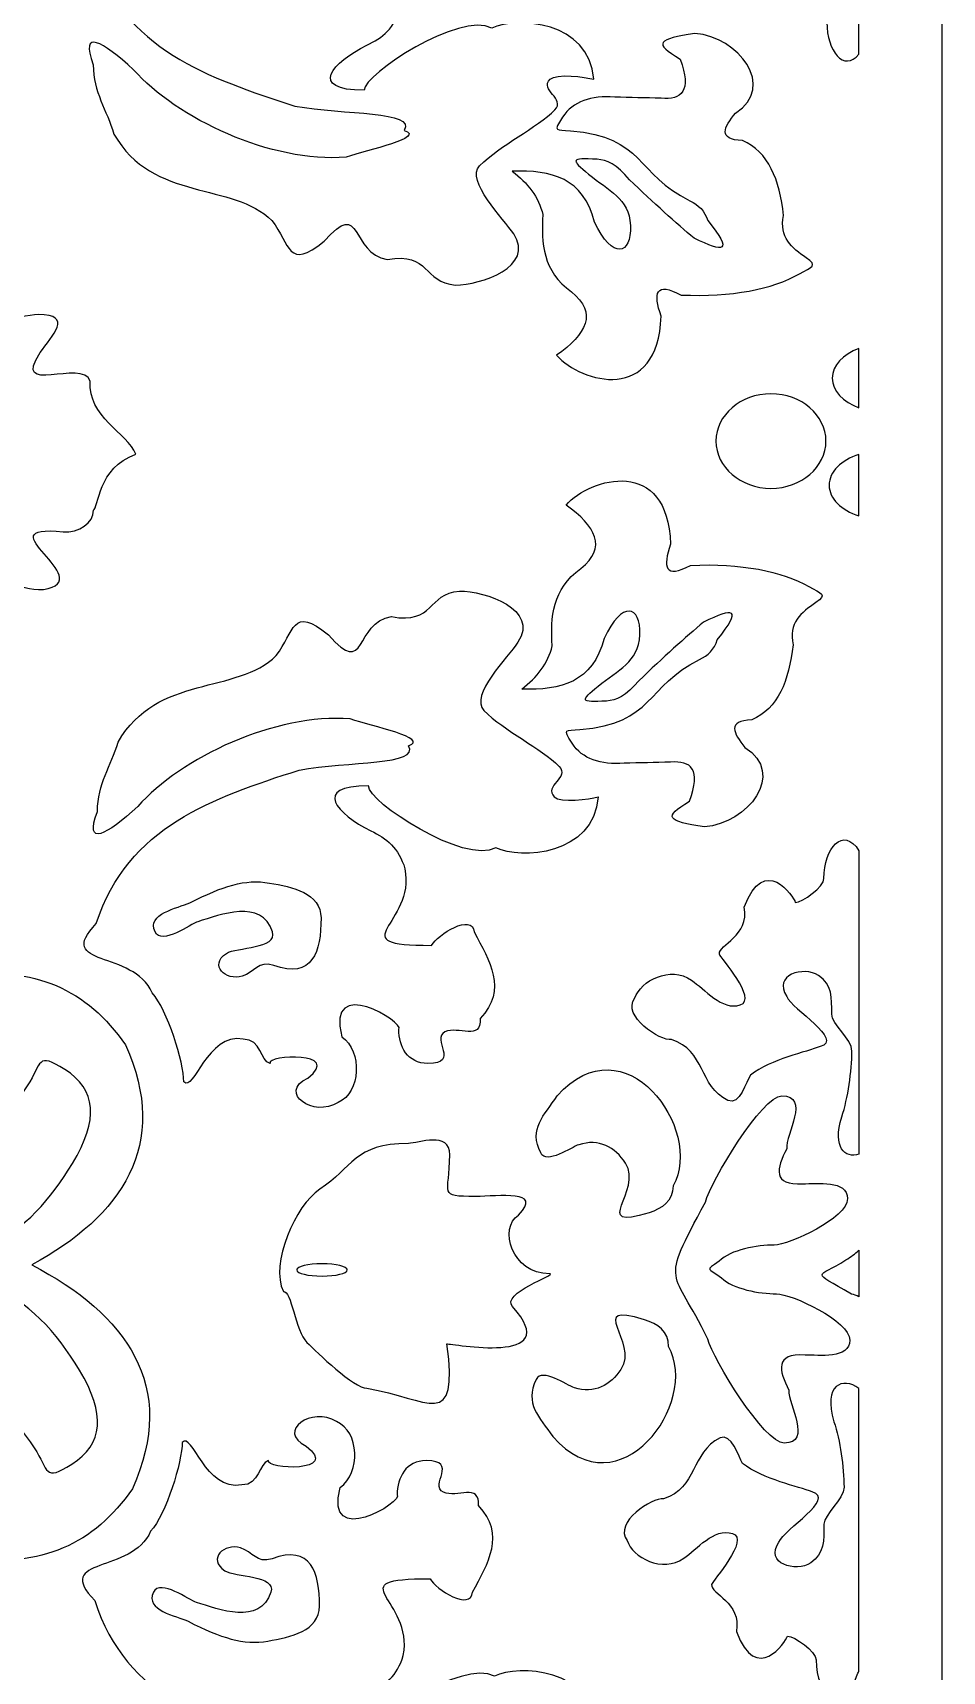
# Model space of a CAD drawing. Header units: centimetres. Extents: x -16.1 to -1.5, y -3 to 9.
# Drawn here: x -11.043 to -8.945, y 0.174 to 3.952 of the extents above; entities that cross this region are included whole.
import ezdxf

# ---------------------------------------------------------------- set-up
doc = ezdxf.new("R2010")
doc.units = ezdxf.units.CM
doc.header["$MEASUREMENT"] = 0
doc.layers.add('layer 1', color=7, linetype='Continuous')

msp = doc.modelspace()

# ---------------------------------------------------------------- linework, layer by layer
at = {"layer": 'layer 1', "color": 250}
for points, knots in [([(-16.12548, 8.7486), (-16.12548, 8.7486), (-16.12548, 9.00077), (-16.12548, 9.00077), (-16.12548, 9.00077), (-16.12548, 9.00077), (-8.94455, 9.00077), (-8.94455, 9.00077), (-8.94455, 9.00077), (-8.94455, 9.00077), (-8.94455, -3.03333), (-8.94455, -3.03333), (-8.94455, -3.03333), (-8.94455, -3.03333), (-16.12548, -3.03333), (-16.12548, -3.03333), (-16.12548, -3.03333), (-16.12548, -3.03333), (-16.12548, 8.7486), (-16.12548, 8.7486)], [0, 0, 0, 0, 0.1666667, 0.1666667, 0.1666667, 0.1666667, 0.3333333, 0.3333333, 0.3333333, 0.3333333, 0.5, 0.5, 0.5, 0.5, 0.6666667, 0.6666667, 0.6666667, 0.6666667, 1, 1, 1, 1]), ([(-9.13662, 3.90303), (-9.17149, 3.8607), (-9.21085, 3.91029), (-9.21086, 3.97636), (-9.21086, 3.97636), (-9.21086, 3.99591), (-9.26089, 4.03147), (-9.27698, 4.03147), (-9.27698, 4.03147), (-9.28073, 4.01787), (-9.34812, 3.918), (-9.39492, 4.04213), (-9.39492, 4.04213), (-9.38228, 4.10939), (-9.45442, 4.12857), (-9.4521, 4.15056), (-9.4521, 4.15056), (-9.45032, 4.15767), (-9.36275, 4.25544), (-9.40385, 4.26789), (-9.40385, 4.26789), (-9.44674, 4.28211), (-9.48606, 4.23055), (-9.51644, 4.211), (-9.51644, 4.211), (-9.56468, 4.1759), (-9.63497, 4.21293), (-9.64689, 4.25189), (-9.64689, 4.25189), (-9.67921, 4.2934), (-9.58783, 4.35188), (-9.5629, 4.34788), (-9.5629, 4.34788), (-9.48427, 4.37277), (-9.50035, 4.45453), (-9.43245, 4.48831), (-9.43245, 4.48831), (-9.40564, 4.50075), (-9.38956, 4.44387), (-9.38062, 4.42965), (-9.38062, 4.42965), (-9.33272, 4.39231), (-9.25148, 4.37631), (-9.21979, 4.36388), (-9.21979, 4.36388), (-9.16443, 4.34849), (-9.28414, 4.27857), (-9.29663, 4.24833), (-9.29663, 4.24833), (-9.33058, 4.19856), (-9.25732, 4.17723), (-9.22336, 4.20033), (-9.22336, 4.20033), (-9.1912, 4.22167), (-9.19299, 4.25189), (-9.19299, 4.28922), (-9.19299, 4.28922), (-9.19299, 4.31232), (-9.14652, 4.3461), (-9.14652, 4.37454), (-9.14652, 4.37454), (-9.14652, 4.42076), (-9.15546, 4.48298), (-9.16976, 4.52564), (-9.16976, 4.52564), (-9.19016, 4.59334), (-9.16605, 4.61877), (-9.13662, 4.61353), (-9.13662, 4.61353), (-9.13662, 4.61353), (-9.13662, 3.90303), (-9.13662, 3.90303)], [0, 0, 0, 0, 0.0526316, 0.0526316, 0.0526316, 0.0526316, 0.1052632, 0.1052632, 0.1052632, 0.1052632, 0.1578947, 0.1578947, 0.1578947, 0.1578947, 0.2105263, 0.2105263, 0.2105263, 0.2105263, 0.2631579, 0.2631579, 0.2631579, 0.2631579, 0.3157895, 0.3157895, 0.3157895, 0.3157895, 0.3684211, 0.3684211, 0.3684211, 0.3684211, 0.4210526, 0.4210526, 0.4210526, 0.4210526, 0.4736842, 0.4736842, 0.4736842, 0.4736842, 0.5263158, 0.5263158, 0.5263158, 0.5263158, 0.5789474, 0.5789474, 0.5789474, 0.5789474, 0.6315789, 0.6315789, 0.6315789, 0.6315789, 0.6842105, 0.6842105, 0.6842105, 0.6842105, 0.7368421, 0.7368421, 0.7368421, 0.7368421, 0.7894737, 0.7894737, 0.7894737, 0.7894737, 0.8421053, 0.8421053, 0.8421053, 0.8421053, 0.8947368, 0.8947368, 0.8947368, 0.8947368, 1, 1, 1, 1]), ([(-9.74835, 3.84505), (-9.76796, 3.85066), (-9.83524, 3.85909), (-9.84925, 3.84505), (-9.84925, 3.84505), (-9.87448, 3.81978), (-9.81281, 3.80013), (-9.83804, 3.77486), (-9.83804, 3.77486), (-9.88008, 3.73275), (-9.96417, 3.69344), (-10.01182, 3.6457), (-10.01182, 3.6457), (-10.04546, 3.61202), (-9.95576, 3.52217), (-9.93334, 3.48848), (-9.93334, 3.48848), (-9.88289, 3.41267), (-10.00902, 3.37056), (-10.06788, 3.37056), (-10.06788, 3.37056), (-10.14238, 3.37655), (-10.126, 3.44749), (-10.22485, 3.42952), (-10.22485, 3.42952), (-10.31175, 3.44277), (-10.2809, 3.57399), (-10.3706, 3.47163), (-10.3706, 3.47163), (-10.45507, 3.40239), (-10.44827, 3.46446), (-10.49113, 3.51936), (-10.49113, 3.51936), (-10.58083, 3.60921), (-10.76582, 3.56147), (-10.85551, 3.71871), (-10.85551, 3.71871), (-10.87233, 3.77486), (-10.90317, 3.81416), (-10.90317, 3.87874), (-10.90317, 3.87874), (-10.93517, 3.96345), (-10.88245, 3.93315), (-10.81008, 3.86717), (-10.81008, 3.86717), (-10.71238, 3.75528), (-10.49101, 3.65093), (-10.32015, 3.66536), (-10.32015, 3.66536), (-10.2697, 3.6822), (-10.13515, 3.71028), (-10.18561, 3.72713), (-10.18561, 3.72713), (-10.15751, 3.77284), (-10.32476, 3.76254), (-10.43787, 3.78328), (-10.43787, 3.78328), (-10.63689, 3.84786), (-10.83309, 3.91243), (-10.90597, 4.13705), (-10.90597, 4.13705), (-11.00376, 4.23927), (-10.82023, 4.19737), (-10.77703, 4.29708), (-10.77703, 4.29708), (-10.74174, 4.33567), (-10.70388, 4.45779), (-10.70416, 4.50204), (-10.70416, 4.50204), (-10.6809, 4.52793), (-10.65108, 4.38889), (-10.56681, 4.40377), (-10.56681, 4.40377), (-10.52477, 4.40377), (-10.52757, 4.45431), (-10.50515, 4.45992), (-10.50515, 4.45992), (-10.51308, 4.44003), (-10.33557, 4.43114), (-10.41825, 4.49362), (-10.41825, 4.49362), (-10.48833, 4.52731), (-10.40424, 4.58627), (-10.34818, 4.54976), (-10.34818, 4.54976), (-10.29506, 4.52731), (-10.29186, 4.43184), (-10.33977, 4.39815), (-10.33977, 4.39815), (-10.37747, 4.25342), (-10.1923, 4.36556), (-10.20803, 4.38131), (-10.20803, 4.38131), (-10.20803, 4.42062), (-10.18841, 4.45992), (-10.14076, 4.45992), (-10.14076, 4.45992), (-10.06508, 4.45992), (-10.13515, 4.40377), (-10.10152, 4.38692), (-10.10152, 4.38692), (-10.07069, 4.37289), (-10.01743, 4.40939), (-10.02023, 4.35604), (-10.02023, 4.35604), (-9.95675, 4.28959), (-9.9986, 4.22314), (-10.03425, 4.1567), (-10.03425, 4.1567), (-10.03817, 4.11233), (-10.11908, 4.16269), (-10.13235, 4.18758), (-10.13235, 4.18758), (-10.34844, 4.18758), (-10.16865, 4.13985), (-10.19402, 4.0107), (-10.19402, 4.0107), (-10.20803, 3.96297), (-10.23606, 3.94051), (-10.2725, 3.92366), (-10.2725, 3.92366), (-10.35098, 3.88436), (-10.40984, 3.81978), (-10.27811, 3.81978), (-10.27811, 3.81978), (-10.27977, 3.85632), (-10.05694, 4.00233), (-9.98379, 3.96297), (-9.98379, 3.96297), (-9.92725, 3.99006), (-9.75855, 3.9806), (-9.74835, 3.84505)], [0, 0, 0, 0, 0.0294118, 0.0294118, 0.0294118, 0.0294118, 0.0588235, 0.0588235, 0.0588235, 0.0588235, 0.0882353, 0.0882353, 0.0882353, 0.0882353, 0.1176471, 0.1176471, 0.1176471, 0.1176471, 0.1470588, 0.1470588, 0.1470588, 0.1470588, 0.1764706, 0.1764706, 0.1764706, 0.1764706, 0.2058824, 0.2058824, 0.2058824, 0.2058824, 0.2352941, 0.2352941, 0.2352941, 0.2352941, 0.2647059, 0.2647059, 0.2647059, 0.2647059, 0.2941176, 0.2941176, 0.2941176, 0.2941176, 0.3235294, 0.3235294, 0.3235294, 0.3235294, 0.3529412, 0.3529412, 0.3529412, 0.3529412, 0.3823529, 0.3823529, 0.3823529, 0.3823529, 0.4117647, 0.4117647, 0.4117647, 0.4117647, 0.4411765, 0.4411765, 0.4411765, 0.4411765, 0.4705882, 0.4705882, 0.4705882, 0.4705882, 0.5, 0.5, 0.5, 0.5, 0.5294118, 0.5294118, 0.5294118, 0.5294118, 0.5588235, 0.5588235, 0.5588235, 0.5588235, 0.5882353, 0.5882353, 0.5882353, 0.5882353, 0.6176471, 0.6176471, 0.6176471, 0.6176471, 0.6470588, 0.6470588, 0.6470588, 0.6470588, 0.6764706, 0.6764706, 0.6764706, 0.6764706, 0.7058824, 0.7058824, 0.7058824, 0.7058824, 0.7352941, 0.7352941, 0.7352941, 0.7352941, 0.7647059, 0.7647059, 0.7647059, 0.7647059, 0.7941176, 0.7941176, 0.7941176, 0.7941176, 0.8235294, 0.8235294, 0.8235294, 0.8235294, 0.8529412, 0.8529412, 0.8529412, 0.8529412, 0.8823529, 0.8823529, 0.8823529, 0.8823529, 0.9117647, 0.9117647, 0.9117647, 0.9117647, 0.9411765, 0.9411765, 0.9411765, 0.9411765, 1, 1, 1, 1]), ([(-9.27386, 3.39646), (-9.33558, 3.36086), (-9.43108, 3.34228), (-9.54685, 3.34756), (-9.54685, 3.34756), (-9.60606, 3.37898), (-9.61176, 3.35212), (-9.59313, 3.29876), (-9.59313, 3.29876), (-9.59927, 3.09599), (-9.77793, 3.14436), (-9.83428, 3.20848), (-9.83428, 3.20848), (-9.76606, 3.25728), (-9.73845, 3.30609), (-9.80018, 3.35487), (-9.80018, 3.35487), (-9.86607, 3.40269), (-9.87041, 3.46668), (-9.86595, 3.53299), (-9.86595, 3.53299), (-9.87569, 3.57325), (-9.90086, 3.60578), (-9.93659, 3.63303), (-9.93659, 3.63303), (-9.84602, 3.63634), (-9.77212, 3.61683), (-9.74659, 3.51591), (-9.74659, 3.51591), (-9.70549, 3.42808), (-9.66091, 3.43867), (-9.66408, 3.50812), (-9.66408, 3.50812), (-9.66695, 3.57129), (-9.71433, 3.58819), (-9.76037, 3.62616), (-9.76037, 3.62616), (-9.8016, 3.66018), (-9.80297, 3.66434), (-9.74082, 3.66047), (-9.74082, 3.66047), (-9.71912, 3.65913), (-9.69526, 3.64901), (-9.66621, 3.61351), (-9.66621, 3.61351), (-9.61066, 3.56035), (-9.55755, 3.51241), (-9.51691, 3.47852), (-9.51691, 3.47852), (-9.44779, 3.44514), (-9.42586, 3.44466), (-9.48534, 3.51954), (-9.48534, 3.51954), (-9.49226, 3.54089), (-9.50678, 3.55542), (-9.52653, 3.56501), (-9.52653, 3.56501), (-9.65144, 3.62569), (-9.63019, 3.71182), (-9.80239, 3.72639), (-9.80239, 3.72639), (-9.83516, 3.72917), (-9.84327, 3.72268), (-9.82041, 3.75766), (-9.82041, 3.75766), (-9.79626, 3.79463), (-9.75463, 3.80786), (-9.70031, 3.80383), (-9.70031, 3.80383), (-9.66458, 3.80301), (-9.62886, 3.8022), (-9.59313, 3.80139), (-9.59313, 3.80139), (-9.54594, 3.79736), (-9.52201, 3.8177), (-9.54929, 3.89167), (-9.54929, 3.89167), (-9.61236, 3.92874), (-9.60099, 3.93742), (-9.51518, 3.95078), (-9.51518, 3.95078), (-9.41466, 3.94251), (-9.32591, 3.82864), (-9.42145, 3.76723), (-9.42145, 3.76723), (-9.44843, 3.7346), (-9.46352, 3.70578), (-9.40557, 3.70379), (-9.40557, 3.70379), (-9.3456, 3.67817), (-9.31977, 3.6138), (-9.31057, 3.53055), (-9.31057, 3.53055), (-9.32166, 3.48101), (-9.29147, 3.45629), (-9.25829, 3.43337), (-9.25829, 3.43337), (-9.23053, 3.41417), (-9.24551, 3.41282), (-9.27386, 3.39646)], [0, 0, 0, 0, 0.0384615, 0.0384615, 0.0384615, 0.0384615, 0.0769231, 0.0769231, 0.0769231, 0.0769231, 0.1153846, 0.1153846, 0.1153846, 0.1153846, 0.1538462, 0.1538462, 0.1538462, 0.1538462, 0.1923077, 0.1923077, 0.1923077, 0.1923077, 0.2307692, 0.2307692, 0.2307692, 0.2307692, 0.2692308, 0.2692308, 0.2692308, 0.2692308, 0.3076923, 0.3076923, 0.3076923, 0.3076923, 0.3461538, 0.3461538, 0.3461538, 0.3461538, 0.3846154, 0.3846154, 0.3846154, 0.3846154, 0.4230769, 0.4230769, 0.4230769, 0.4230769, 0.4615385, 0.4615385, 0.4615385, 0.4615385, 0.5, 0.5, 0.5, 0.5, 0.5384615, 0.5384615, 0.5384615, 0.5384615, 0.5769231, 0.5769231, 0.5769231, 0.5769231, 0.6153846, 0.6153846, 0.6153846, 0.6153846, 0.6538462, 0.6538462, 0.6538462, 0.6538462, 0.6923077, 0.6923077, 0.6923077, 0.6923077, 0.7307692, 0.7307692, 0.7307692, 0.7307692, 0.7692308, 0.7692308, 0.7692308, 0.7692308, 0.8076923, 0.8076923, 0.8076923, 0.8076923, 0.8461538, 0.8461538, 0.8461538, 0.8461538, 0.8846154, 0.8846154, 0.8846154, 0.8846154, 0.9230769, 0.9230769, 0.9230769, 0.9230769, 1, 1, 1, 1]), ([(-10.80491, 2.98036), (-10.89376, 2.94955), (-10.89063, 2.85605), (-10.90303, 2.85104), (-10.90303, 2.85104), (-10.90179, 2.82298), (-10.93685, 2.79759), (-10.97267, 2.80132), (-10.97267, 2.80132), (-11.16168, 2.821), (-10.8861, 2.69087), (-11.01831, 2.66805), (-11.01831, 2.66805), (-11.07718, 2.66805), (-11.12869, 2.69977), (-11.18265, 2.71685), (-11.18265, 2.71685), (-11.21454, 2.7266), (-11.21454, 2.69489), (-11.19737, 2.67781), (-11.19737, 2.67781), (-11.16057, 2.64121), (-11.11642, 2.62413), (-11.20227, 2.62413), (-11.20227, 2.62413), (-11.33234, 2.60454), (-11.42722, 2.65003), (-11.49416, 2.7144), (-11.49416, 2.7144), (-11.56218, 2.77229), (-11.60319, 2.90281), (-11.71492, 2.92181), (-11.71492, 2.92181), (-11.87284, 3.00411), (-11.81556, 2.99754), (-11.72228, 3.03892), (-11.72228, 3.03892), (-11.66259, 3.09097), (-11.60045, 3.1357), (-11.54077, 3.18776), (-11.54077, 3.18776), (-11.50152, 3.22435), (-11.46963, 3.3244), (-11.40095, 3.32927), (-11.40095, 3.32927), (-11.31919, 3.35129), (-11.23743, 3.3676), (-11.15567, 3.34391), (-11.15567, 3.34391), (-11.11887, 3.34635), (-11.21944, 3.30732), (-11.19737, 3.26339), (-11.19737, 3.26339), (-11.19491, 3.25851), (-11.06982, 3.30244), (-11.03057, 3.30244), (-11.03057, 3.30244), (-10.94717, 3.30244), (-10.99868, 3.25363), (-11.02567, 3.2146), (-11.02567, 3.2146), (-11.09434, 3.11212), (-10.92755, 3.2024), (-10.91038, 3.14871), (-10.91038, 3.14871), (-10.91652, 3.06697), (-10.82495, 3.02956), (-10.80491, 2.98036)], [0, 0, 0, 0, 0.0555556, 0.0555556, 0.0555556, 0.0555556, 0.1111111, 0.1111111, 0.1111111, 0.1111111, 0.1666667, 0.1666667, 0.1666667, 0.1666667, 0.2222222, 0.2222222, 0.2222222, 0.2222222, 0.2777778, 0.2777778, 0.2777778, 0.2777778, 0.3333333, 0.3333333, 0.3333333, 0.3333333, 0.3888889, 0.3888889, 0.3888889, 0.3888889, 0.4444444, 0.4444444, 0.4444444, 0.4444444, 0.5, 0.5, 0.5, 0.5, 0.5555556, 0.5555556, 0.5555556, 0.5555556, 0.6111111, 0.6111111, 0.6111111, 0.6111111, 0.6666667, 0.6666667, 0.6666667, 0.6666667, 0.7222222, 0.7222222, 0.7222222, 0.7222222, 0.7777778, 0.7777778, 0.7777778, 0.7777778, 0.8333333, 0.8333333, 0.8333333, 0.8333333, 0.8888889, 0.8888889, 0.8888889, 0.8888889, 1, 1, 1, 1]), ([(-9.13662, 3.0875), (-9.1735, 3.10151), (-9.19827, 3.12698), (-9.19827, 3.15598), (-9.19827, 3.15598), (-9.19827, 3.18499), (-9.1735, 3.21048), (-9.13662, 3.22448), (-9.13662, 3.22448), (-9.13662, 3.22448), (-9.13662, 3.0875), (-9.13662, 3.0875)], [0, 0, 0, 0, 0.25, 0.25, 0.25, 0.25, 0.5, 0.5, 0.5, 0.5, 1, 1, 1, 1]), ([(-9.33971, 3.11966), (-9.2698, 3.11966), (-9.21278, 3.0707), (-9.21278, 3.01067), (-9.21278, 3.01067), (-9.21278, 2.95065), (-9.2698, 2.90169), (-9.33971, 2.90169), (-9.33971, 2.90169), (-9.40963, 2.90169), (-9.46665, 2.95065), (-9.46665, 3.01067), (-9.46665, 3.01067), (-9.46665, 3.0707), (-9.40963, 3.11966), (-9.33971, 3.11966)], [0, 0, 0, 0, 0.2, 0.2, 0.2, 0.2, 0.4, 0.4, 0.4, 0.4, 0.6, 0.6, 0.6, 0.6, 1, 1, 1, 1]), ([(-9.2521, 2.67515), (-9.31382, 2.71075), (-9.40932, 2.72933), (-9.52509, 2.72406), (-9.52509, 2.72406), (-9.5843, 2.69264), (-9.59, 2.7195), (-9.57137, 2.77285), (-9.57137, 2.77285), (-9.57751, 2.97562), (-9.75617, 2.92726), (-9.81252, 2.86314), (-9.81252, 2.86314), (-9.7443, 2.81433), (-9.71669, 2.76552), (-9.77842, 2.71674), (-9.77842, 2.71674), (-9.84431, 2.66892), (-9.84865, 2.60494), (-9.84419, 2.53862), (-9.84419, 2.53862), (-9.85393, 2.49837), (-9.8791, 2.46584), (-9.91483, 2.43858), (-9.91483, 2.43858), (-9.82426, 2.43528), (-9.75036, 2.45478), (-9.72483, 2.5557), (-9.72483, 2.5557), (-9.68373, 2.64354), (-9.63915, 2.63294), (-9.64232, 2.5635), (-9.64232, 2.5635), (-9.64519, 2.50032), (-9.69257, 2.48342), (-9.73861, 2.44545), (-9.73861, 2.44545), (-9.77984, 2.41143), (-9.78121, 2.40728), (-9.71906, 2.41114), (-9.71906, 2.41114), (-9.69736, 2.41249), (-9.67349, 2.4226), (-9.64445, 2.4581), (-9.64445, 2.4581), (-9.5889, 2.51127), (-9.53579, 2.55921), (-9.49515, 2.5931), (-9.49515, 2.5931), (-9.42603, 2.62647), (-9.4041, 2.62695), (-9.46358, 2.55207), (-9.46358, 2.55207), (-9.47049, 2.53072), (-9.48502, 2.5162), (-9.50477, 2.50661), (-9.50477, 2.50661), (-9.62968, 2.44593), (-9.60843, 2.35979), (-9.78063, 2.34522), (-9.78063, 2.34522), (-9.8134, 2.34245), (-9.82151, 2.34894), (-9.79865, 2.31395), (-9.79865, 2.31395), (-9.7745, 2.27698), (-9.73287, 2.26375), (-9.67855, 2.26779), (-9.67855, 2.26779), (-9.64282, 2.2686), (-9.6071, 2.26942), (-9.57137, 2.27022), (-9.57137, 2.27022), (-9.52418, 2.27425), (-9.50025, 2.25391), (-9.52753, 2.17995), (-9.52753, 2.17995), (-9.5906, 2.14287), (-9.57923, 2.13419), (-9.49342, 2.12083), (-9.49342, 2.12083), (-9.3929, 2.1291), (-9.30415, 2.24297), (-9.39969, 2.30438), (-9.39969, 2.30438), (-9.42667, 2.33702), (-9.44176, 2.36583), (-9.38381, 2.36782), (-9.38381, 2.36782), (-9.32384, 2.39344), (-9.29801, 2.45781), (-9.28881, 2.54106), (-9.28881, 2.54106), (-9.2999, 2.5906), (-9.26971, 2.61532), (-9.23653, 2.63825), (-9.23653, 2.63825), (-9.20877, 2.65744), (-9.22375, 2.6588), (-9.2521, 2.67515)], [0, 0, 0, 0, 0.0384615, 0.0384615, 0.0384615, 0.0384615, 0.0769231, 0.0769231, 0.0769231, 0.0769231, 0.1153846, 0.1153846, 0.1153846, 0.1153846, 0.1538462, 0.1538462, 0.1538462, 0.1538462, 0.1923077, 0.1923077, 0.1923077, 0.1923077, 0.2307692, 0.2307692, 0.2307692, 0.2307692, 0.2692308, 0.2692308, 0.2692308, 0.2692308, 0.3076923, 0.3076923, 0.3076923, 0.3076923, 0.3461538, 0.3461538, 0.3461538, 0.3461538, 0.3846154, 0.3846154, 0.3846154, 0.3846154, 0.4230769, 0.4230769, 0.4230769, 0.4230769, 0.4615385, 0.4615385, 0.4615385, 0.4615385, 0.5, 0.5, 0.5, 0.5, 0.5384615, 0.5384615, 0.5384615, 0.5384615, 0.5769231, 0.5769231, 0.5769231, 0.5769231, 0.6153846, 0.6153846, 0.6153846, 0.6153846, 0.6538462, 0.6538462, 0.6538462, 0.6538462, 0.6923077, 0.6923077, 0.6923077, 0.6923077, 0.7307692, 0.7307692, 0.7307692, 0.7307692, 0.7692308, 0.7692308, 0.7692308, 0.7692308, 0.8076923, 0.8076923, 0.8076923, 0.8076923, 0.8461538, 0.8461538, 0.8461538, 0.8461538, 0.8846154, 0.8846154, 0.8846154, 0.8846154, 0.9230769, 0.9230769, 0.9230769, 0.9230769, 1, 1, 1, 1]), ([(-9.13662, 2.83792), (-9.17747, 2.85122), (-9.20552, 2.87809), (-9.20552, 2.90896), (-9.20552, 2.90896), (-9.20552, 2.93982), (-9.17747, 2.96671), (-9.13662, 2.98001), (-9.13662, 2.98001), (-9.13662, 2.98001), (-9.13662, 2.83792), (-9.13662, 2.83792)], [0, 0, 0, 0, 0.25, 0.25, 0.25, 0.25, 0.5, 0.5, 0.5, 0.5, 1, 1, 1, 1]), ([(-9.73867, 2.19023), (-9.75829, 2.18462), (-9.82556, 2.1762), (-9.83958, 2.19023), (-9.83958, 2.19023), (-9.86481, 2.2155), (-9.80314, 2.23516), (-9.82837, 2.26043), (-9.82837, 2.26043), (-9.87041, 2.30254), (-9.9545, 2.34185), (-10.00215, 2.38958), (-10.00215, 2.38958), (-10.03579, 2.42327), (-9.94609, 2.51312), (-9.92367, 2.54681), (-9.92367, 2.54681), (-9.87321, 2.62262), (-9.99935, 2.66473), (-10.05821, 2.66473), (-10.05821, 2.66473), (-10.13271, 2.65874), (-10.11633, 2.58779), (-10.21518, 2.60576), (-10.21518, 2.60576), (-10.30208, 2.59251), (-10.27123, 2.4613), (-10.36093, 2.56365), (-10.36093, 2.56365), (-10.44539, 2.6329), (-10.4386, 2.57083), (-10.48146, 2.51592), (-10.48146, 2.51592), (-10.57116, 2.42608), (-10.75615, 2.47381), (-10.84584, 2.31658), (-10.84584, 2.31658), (-10.86266, 2.26043), (-10.8935, 2.22112), (-10.8935, 2.15655), (-10.8935, 2.15655), (-10.9255, 2.07184), (-10.87278, 2.10213), (-10.8004, 2.16811), (-10.8004, 2.16811), (-10.70271, 2.28), (-10.48134, 2.38436), (-10.31048, 2.36993), (-10.31048, 2.36993), (-10.26003, 2.35308), (-10.12548, 2.325), (-10.17594, 2.30816), (-10.17594, 2.30816), (-10.14784, 2.26244), (-10.31509, 2.27274), (-10.4282, 2.25201), (-10.4282, 2.25201), (-10.62721, 2.18743), (-10.82342, 2.12285), (-10.8963, 1.89825), (-10.8963, 1.89825), (-10.99409, 1.79601), (-10.81056, 1.83791), (-10.76736, 1.7382), (-10.76736, 1.7382), (-10.73207, 1.69962), (-10.69421, 1.57749), (-10.69449, 1.53325), (-10.69449, 1.53325), (-10.67123, 1.50735), (-10.64141, 1.6464), (-10.55714, 1.63152), (-10.55714, 1.63152), (-10.51509, 1.63152), (-10.5179, 1.58097), (-10.49547, 1.57536), (-10.49547, 1.57536), (-10.50341, 1.59526), (-10.32589, 1.60415), (-10.40858, 1.54167), (-10.40858, 1.54167), (-10.47866, 1.50798), (-10.39457, 1.44902), (-10.33851, 1.48552), (-10.33851, 1.48552), (-10.28539, 1.50798), (-10.28219, 1.60344), (-10.3301, 1.63713), (-10.3301, 1.63713), (-10.3678, 1.78187), (-10.18263, 1.66974), (-10.19836, 1.65398), (-10.19836, 1.65398), (-10.19836, 1.61467), (-10.17874, 1.57536), (-10.13109, 1.57536), (-10.13109, 1.57536), (-10.05541, 1.57536), (-10.12548, 1.63152), (-10.09185, 1.64836), (-10.09185, 1.64836), (-10.06101, 1.6624), (-10.00776, 1.6259), (-10.01056, 1.67925), (-10.01056, 1.67925), (-9.94708, 1.7457), (-9.98893, 1.81215), (-10.02458, 1.87859), (-10.02458, 1.87859), (-10.0285, 1.92295), (-10.10941, 1.8726), (-10.12268, 1.8477), (-10.12268, 1.8477), (-10.33877, 1.84771), (-10.15898, 1.89544), (-10.18434, 2.02459), (-10.18434, 2.02459), (-10.19836, 2.07232), (-10.22639, 2.09477), (-10.26283, 2.11162), (-10.26283, 2.11162), (-10.34131, 2.15093), (-10.40017, 2.2155), (-10.26843, 2.2155), (-10.26843, 2.2155), (-10.27009, 2.17896), (-10.04727, 2.03295), (-9.97412, 2.07232), (-9.97412, 2.07232), (-9.91758, 2.04523), (-9.74888, 2.05469), (-9.73867, 2.19023)], [0, 0, 0, 0, 0.0294118, 0.0294118, 0.0294118, 0.0294118, 0.0588235, 0.0588235, 0.0588235, 0.0588235, 0.0882353, 0.0882353, 0.0882353, 0.0882353, 0.1176471, 0.1176471, 0.1176471, 0.1176471, 0.1470588, 0.1470588, 0.1470588, 0.1470588, 0.1764706, 0.1764706, 0.1764706, 0.1764706, 0.2058824, 0.2058824, 0.2058824, 0.2058824, 0.2352941, 0.2352941, 0.2352941, 0.2352941, 0.2647059, 0.2647059, 0.2647059, 0.2647059, 0.2941176, 0.2941176, 0.2941176, 0.2941176, 0.3235294, 0.3235294, 0.3235294, 0.3235294, 0.3529412, 0.3529412, 0.3529412, 0.3529412, 0.3823529, 0.3823529, 0.3823529, 0.3823529, 0.4117647, 0.4117647, 0.4117647, 0.4117647, 0.4411765, 0.4411765, 0.4411765, 0.4411765, 0.4705882, 0.4705882, 0.4705882, 0.4705882, 0.5, 0.5, 0.5, 0.5, 0.5294118, 0.5294118, 0.5294118, 0.5294118, 0.5588235, 0.5588235, 0.5588235, 0.5588235, 0.5882353, 0.5882353, 0.5882353, 0.5882353, 0.6176471, 0.6176471, 0.6176471, 0.6176471, 0.6470588, 0.6470588, 0.6470588, 0.6470588, 0.6764706, 0.6764706, 0.6764706, 0.6764706, 0.7058824, 0.7058824, 0.7058824, 0.7058824, 0.7352941, 0.7352941, 0.7352941, 0.7352941, 0.7647059, 0.7647059, 0.7647059, 0.7647059, 0.7941176, 0.7941176, 0.7941176, 0.7941176, 0.8235294, 0.8235294, 0.8235294, 0.8235294, 0.8529412, 0.8529412, 0.8529412, 0.8529412, 0.8823529, 0.8823529, 0.8823529, 0.8823529, 0.9117647, 0.9117647, 0.9117647, 0.9117647, 0.9411765, 0.9411765, 0.9411765, 0.9411765, 1, 1, 1, 1]), ([(-9.13662, 2.06604), (-9.1729, 2.12374), (-9.2174, 2.07211), (-9.2174, 2.00187), (-9.2174, 2.00187), (-9.2174, 1.98232), (-9.26744, 1.94677), (-9.28352, 1.94677), (-9.28352, 1.94677), (-9.28727, 1.96036), (-9.35467, 2.06023), (-9.40147, 1.93609), (-9.40147, 1.93609), (-9.38883, 1.86884), (-9.46097, 1.84965), (-9.45865, 1.82767), (-9.45865, 1.82767), (-9.45686, 1.82055), (-9.3693, 1.72279), (-9.4104, 1.71034), (-9.4104, 1.71034), (-9.45329, 1.69612), (-9.4926, 1.74767), (-9.52298, 1.76722), (-9.52298, 1.76722), (-9.57123, 1.80233), (-9.64152, 1.7653), (-9.65343, 1.72634), (-9.65343, 1.72634), (-9.68576, 1.68482), (-9.59437, 1.62635), (-9.56945, 1.63035), (-9.56945, 1.63035), (-9.49082, 1.60546), (-9.5069, 1.52369), (-9.43899, 1.48992), (-9.43899, 1.48992), (-9.41219, 1.47747), (-9.3961, 1.53436), (-9.38717, 1.54858), (-9.38717, 1.54858), (-9.33927, 1.58592), (-9.25802, 1.60192), (-9.22634, 1.61435), (-9.22634, 1.61435), (-9.17097, 1.62974), (-9.29069, 1.69966), (-9.30318, 1.7299), (-9.30318, 1.7299), (-9.33713, 1.77967), (-9.26387, 1.801), (-9.22991, 1.77789), (-9.22991, 1.77789), (-9.19775, 1.75656), (-9.19953, 1.72634), (-9.19953, 1.68901), (-9.19953, 1.68901), (-9.19953, 1.6659), (-9.15307, 1.63212), (-9.15307, 1.60369), (-9.15307, 1.60369), (-9.15307, 1.55746), (-9.16201, 1.49525), (-9.1763, 1.45259), (-9.1763, 1.45259), (-9.19821, 1.37992), (-9.16883, 1.35594), (-9.13662, 1.36634), (-9.13662, 1.36634), (-9.13662, 1.36634), (-9.13662, 2.06604), (-9.13662, 2.06604)], [0, 0, 0, 0, 0.0526316, 0.0526316, 0.0526316, 0.0526316, 0.1052632, 0.1052632, 0.1052632, 0.1052632, 0.1578947, 0.1578947, 0.1578947, 0.1578947, 0.2105263, 0.2105263, 0.2105263, 0.2105263, 0.2631579, 0.2631579, 0.2631579, 0.2631579, 0.3157895, 0.3157895, 0.3157895, 0.3157895, 0.3684211, 0.3684211, 0.3684211, 0.3684211, 0.4210526, 0.4210526, 0.4210526, 0.4210526, 0.4736842, 0.4736842, 0.4736842, 0.4736842, 0.5263158, 0.5263158, 0.5263158, 0.5263158, 0.5789474, 0.5789474, 0.5789474, 0.5789474, 0.6315789, 0.6315789, 0.6315789, 0.6315789, 0.6842105, 0.6842105, 0.6842105, 0.6842105, 0.7368421, 0.7368421, 0.7368421, 0.7368421, 0.7894737, 0.7894737, 0.7894737, 0.7894737, 0.8421053, 0.8421053, 0.8421053, 0.8421053, 0.8947368, 0.8947368, 0.8947368, 0.8947368, 1, 1, 1, 1]), ([(-10.49662, 1.99153), (-10.55387, 2.00131), (-10.60391, 1.98445), (-10.68072, 1.94598), (-10.68072, 1.94598), (-10.70839, 1.93285), (-10.7812, 1.92118), (-10.76081, 1.87888), (-10.76081, 1.87888), (-10.74479, 1.84679), (-10.67781, 1.89784), (-10.66179, 1.90222), (-10.66179, 1.90222), (-10.61083, 1.91827), (-10.51472, 1.95618), (-10.48996, 1.87888), (-10.48996, 1.87888), (-10.47686, 1.8395), (-10.57297, 1.84387), (-10.59626, 1.82929), (-10.59626, 1.82929), (-10.63704, 1.80157), (-10.59772, 1.76511), (-10.55986, 1.77678), (-10.55986, 1.77678), (-10.53074, 1.78553), (-10.52345, 1.81324), (-10.48705, 1.80157), (-10.48705, 1.80157), (-10.39809, 1.76853), (-10.37711, 1.83358), (-10.37781, 1.91089), (-10.37781, 1.91089), (-10.37831, 1.9685), (-10.4444, 1.98261), (-10.49662, 1.99153)], [0, 0, 0, 0, 0.1, 0.1, 0.1, 0.1, 0.2, 0.2, 0.2, 0.2, 0.3, 0.3, 0.3, 0.3, 0.4, 0.4, 0.4, 0.4, 0.5, 0.5, 0.5, 0.5, 0.6, 0.6, 0.6, 0.6, 0.7, 0.7, 0.7, 0.7, 0.8, 0.8, 0.8, 0.8, 1, 1, 1, 1]), ([(-11.60091, 1.11291), (-11.60291, 1.08917), (-11.39336, 0.88214), (-11.37156, 0.88776), (-11.37156, 0.88776), (-11.25791, 0.84491), (-11.17491, 0.88655), (-11.24755, 0.9903), (-11.24755, 0.9903), (-11.25739, 0.99969), (-11.3325, 1.0416), (-11.34, 1.0495), (-11.34, 1.0495), (-11.30425, 1.11072), (-11.19401, 1.08732), (-11.14595, 1.06264), (-11.14595, 1.06264), (-11.05241, 1.02983), (-10.98878, 0.95582), (-10.93517, 0.86802), (-10.93517, 0.86802), (-10.874, 0.7671), (-10.88002, 0.69721), (-10.95282, 0.65133), (-10.95282, 0.65133), (-11.01837, 0.61002), (-11.00448, 0.63621), (-11.03962, 0.68915), (-11.03962, 0.68915), (-11.13883, 0.83863), (-11.24446, 0.83505), (-11.33732, 0.73854), (-11.33732, 0.73854), (-11.40138, 0.60007), (-11.38464, 0.48857), (-11.1901, 0.43642), (-11.1901, 0.43642), (-11.02554, 0.41125), (-10.90106, 0.4664), (-10.81309, 0.59468), (-10.81309, 0.59468), (-10.70527, 0.83118), (-10.82796, 0.99785), (-11.04508, 1.1107), (-11.04508, 1.1107), (-10.83809, 1.22336), (-10.72409, 1.38758), (-10.82921, 1.61817), (-10.82921, 1.61817), (-10.91718, 1.74644), (-11.04166, 1.80159), (-11.20622, 1.77642), (-11.20622, 1.77642), (-11.40075, 1.72428), (-11.4175, 1.61278), (-11.35344, 1.47431), (-11.35344, 1.47431), (-11.26058, 1.37779), (-11.15495, 1.37422), (-11.05574, 1.52369), (-11.05574, 1.52369), (-11.0206, 1.57662), (-11.03449, 1.60282), (-10.96893, 1.56151), (-10.96893, 1.56151), (-10.89614, 1.51564), (-10.89012, 1.44574), (-10.95129, 1.34483), (-10.95129, 1.34483), (-11.00165, 1.26233), (-11.06087, 1.192), (-11.14541, 1.15659), (-11.14541, 1.15659), (-11.20803, 1.11654), (-11.30525, 1.09308), (-11.33963, 1.14678), (-11.33963, 1.14678), (-11.33399, 1.15252), (-11.27042, 1.2161), (-11.26367, 1.22254), (-11.26367, 1.22254), (-11.18852, 1.32987), (-11.25946, 1.37073), (-11.3765, 1.32035), (-11.3765, 1.32035), (-11.39434, 1.32705), (-11.59981, 1.13456), (-11.60091, 1.11291)], [0, 0, 0, 0, 0.0434783, 0.0434783, 0.0434783, 0.0434783, 0.0869565, 0.0869565, 0.0869565, 0.0869565, 0.1304348, 0.1304348, 0.1304348, 0.1304348, 0.173913, 0.173913, 0.173913, 0.173913, 0.2173913, 0.2173913, 0.2173913, 0.2173913, 0.2608696, 0.2608696, 0.2608696, 0.2608696, 0.3043478, 0.3043478, 0.3043478, 0.3043478, 0.3478261, 0.3478261, 0.3478261, 0.3478261, 0.3913043, 0.3913043, 0.3913043, 0.3913043, 0.4347826, 0.4347826, 0.4347826, 0.4347826, 0.4782609, 0.4782609, 0.4782609, 0.4782609, 0.5217391, 0.5217391, 0.5217391, 0.5217391, 0.5652174, 0.5652174, 0.5652174, 0.5652174, 0.6086957, 0.6086957, 0.6086957, 0.6086957, 0.6521739, 0.6521739, 0.6521739, 0.6521739, 0.6956522, 0.6956522, 0.6956522, 0.6956522, 0.7391304, 0.7391304, 0.7391304, 0.7391304, 0.7826087, 0.7826087, 0.7826087, 0.7826087, 0.826087, 0.826087, 0.826087, 0.826087, 0.8695652, 0.8695652, 0.8695652, 0.8695652, 0.9130435, 0.9130435, 0.9130435, 0.9130435, 1, 1, 1, 1]), ([(-9.62109, 1.23114), (-9.59101, 1.24044), (-9.56545, 1.25775), (-9.56545, 1.29309), (-9.56545, 1.29309), (-9.49271, 1.423), (-9.67819, 1.67673), (-9.83277, 1.50056), (-9.83277, 1.50056), (-9.86361, 1.45526), (-9.89886, 1.42458), (-9.87096, 1.36906), (-9.87096, 1.36906), (-9.85774, 1.3413), (-9.80046, 1.38222), (-9.78283, 1.38806), (-9.78283, 1.38806), (-9.7373, 1.40267), (-9.69911, 1.38222), (-9.67561, 1.34569), (-9.67561, 1.34569), (-9.63305, 1.28219), (-9.7599, 1.18825), (-9.62109, 1.23114)], [0, 0, 0, 0, 0.1428571, 0.1428571, 0.1428571, 0.1428571, 0.2857143, 0.2857143, 0.2857143, 0.2857143, 0.4285714, 0.4285714, 0.4285714, 0.4285714, 0.5714286, 0.5714286, 0.5714286, 0.5714286, 0.7142857, 0.7142857, 0.7142857, 0.7142857, 1, 1, 1, 1]), ([(-9.16289, 1.26362), (-9.16289, 1.30749), (-9.23456, 1.29789), (-9.26626, 1.29789), (-9.26626, 1.29789), (-9.33702, 1.2933), (-9.32691, 1.33352), (-9.30347, 1.37877), (-9.30347, 1.37877), (-9.30622, 1.41168), (-9.24834, 1.50079), (-9.31449, 1.50079), (-9.31449, 1.50079), (-9.35988, 1.50079), (-9.47875, 1.30337), (-9.4909, 1.25569), (-9.4909, 1.25569), (-9.59852, 1.05669), (-9.56586, 1.10749), (-9.48572, 0.93992), (-9.48572, 0.93992), (-9.47357, 0.89224), (-9.3547, 0.70001), (-9.30931, 0.70001), (-9.30931, 0.70001), (-9.24316, 0.70001), (-9.30104, 0.78912), (-9.29829, 0.82202), (-9.29829, 0.82202), (-9.32173, 0.86728), (-9.33184, 0.9075), (-9.26108, 0.90291), (-9.26108, 0.90291), (-9.22938, 0.90291), (-9.15771, 0.89331), (-9.15771, 0.93718), (-9.15771, 0.93718), (-9.15771, 0.98215), (-9.2926, 1.04411), (-9.32723, 1.04411), (-9.32723, 1.04411), (-9.36582, 1.04411), (-9.42784, 1.05509), (-9.45402, 1.08113), (-9.45402, 1.08113), (-9.48681, 1.10547), (-9.49182, 1.09545), (-9.4592, 1.11967), (-9.4592, 1.11967), (-9.43302, 1.14572), (-9.371, 1.15668), (-9.33241, 1.15668), (-9.33241, 1.15668), (-9.29778, 1.15668), (-9.16289, 1.21865), (-9.16289, 1.26362)], [0, 0, 0, 0, 0.0666667, 0.0666667, 0.0666667, 0.0666667, 0.1333333, 0.1333333, 0.1333333, 0.1333333, 0.2, 0.2, 0.2, 0.2, 0.2666667, 0.2666667, 0.2666667, 0.2666667, 0.3333333, 0.3333333, 0.3333333, 0.3333333, 0.4, 0.4, 0.4, 0.4, 0.4666667, 0.4666667, 0.4666667, 0.4666667, 0.5333333, 0.5333333, 0.5333333, 0.5333333, 0.6, 0.6, 0.6, 0.6, 0.6666667, 0.6666667, 0.6666667, 0.6666667, 0.7333333, 0.7333333, 0.7333333, 0.7333333, 0.8, 0.8, 0.8, 0.8, 0.8666667, 0.8666667, 0.8666667, 0.8666667, 1, 1, 1, 1]), ([(-10.46472, 1.04915), (-10.49603, 1.11354), (-10.4367, 1.24892), (-10.38066, 1.28523), (-10.38066, 1.28523), (-10.30485, 1.33476), (-10.30155, 1.39089), (-10.17629, 1.39089), (-10.17629, 1.39089), (-10.15322, 1.39089), (-10.0807, 1.42061), (-10.0807, 1.36447), (-10.0807, 1.36447), (-10.0807, 1.27202), (-10.11037, 1.26872), (-10.02137, 1.26872), (-10.02137, 1.26872), (-9.96863, 1.26872), (-9.86315, 1.28523), (-9.92248, 1.2258), (-9.92248, 1.2258), (-9.96753, 1.19609), (-9.93897, 1.09043), (-9.84996, 1.09043), (-9.84996, 1.09043), (-9.83018, 1.09043), (-9.96533, 1.0442), (-9.93566, 1.01449), (-9.93566, 1.01449), (-9.81239, 0.87691), (-10.08026, 0.93011), (-10.08729, 0.92864), (-10.08729, 0.92864), (-10.05972, 0.72423), (-10.12915, 0.80308), (-10.27189, 0.82628), (-10.27189, 0.82628), (-10.30155, 0.82628), (-10.38726, 0.90883), (-10.41033, 0.93194), (-10.41033, 0.93194), (-10.4367, 0.95835), (-10.44659, 1.05411), (-10.46472, 1.04915)], [0, 0, 0, 0, 0.0833333, 0.0833333, 0.0833333, 0.0833333, 0.1666667, 0.1666667, 0.1666667, 0.1666667, 0.25, 0.25, 0.25, 0.25, 0.3333333, 0.3333333, 0.3333333, 0.3333333, 0.4166667, 0.4166667, 0.4166667, 0.4166667, 0.5, 0.5, 0.5, 0.5, 0.5833333, 0.5833333, 0.5833333, 0.5833333, 0.6666667, 0.6666667, 0.6666667, 0.6666667, 0.75, 0.75, 0.75, 0.75, 0.8333333, 0.8333333, 0.8333333, 0.8333333, 1, 1, 1, 1]), ([(-9.13662, 1.14461), (-9.14589, 1.13679), (-9.15578, 1.12924), (-9.16661, 1.12228), (-9.16661, 1.12228), (-9.2344, 1.07873), (-9.25015, 1.09992), (-9.15368, 1.04341), (-9.15368, 1.04341), (-9.14823, 1.04223), (-9.14252, 1.04004), (-9.13662, 1.03707), (-9.13662, 1.03707), (-9.13662, 1.03707), (-9.13662, 1.14461), (-9.13662, 1.14461)], [0, 0, 0, 0, 0.2, 0.2, 0.2, 0.2, 0.4, 0.4, 0.4, 0.4, 0.6, 0.6, 0.6, 0.6, 1, 1, 1, 1]), ([(-10.37541, 1.11347), (-10.34332, 1.11347), (-10.31714, 1.10706), (-10.31714, 1.09921), (-10.31714, 1.09921), (-10.31714, 1.09135), (-10.34332, 1.08493), (-10.37541, 1.08493), (-10.37541, 1.08493), (-10.4075, 1.08493), (-10.43368, 1.09135), (-10.43368, 1.09921), (-10.43368, 1.09921), (-10.43368, 1.10706), (-10.4075, 1.11347), (-10.37541, 1.11347)], [0, 0, 0, 0, 0.2, 0.2, 0.2, 0.2, 0.4, 0.4, 0.4, 0.4, 0.6, 0.6, 0.6, 0.6, 1, 1, 1, 1]), ([(-9.63145, 0.98443), (-9.60137, 0.97513), (-9.57581, 0.95782), (-9.57581, 0.92248), (-9.57581, 0.92248), (-9.50307, 0.79258), (-9.68855, 0.53884), (-9.84313, 0.71501), (-9.84313, 0.71501), (-9.87397, 0.76031), (-9.90922, 0.79099), (-9.88132, 0.84651), (-9.88132, 0.84651), (-9.8681, 0.87427), (-9.81082, 0.83335), (-9.79319, 0.82751), (-9.79319, 0.82751), (-9.74766, 0.8129), (-9.70947, 0.83335), (-9.68597, 0.86988), (-9.68597, 0.86988), (-9.64341, 0.93339), (-9.77026, 1.02731), (-9.63145, 0.98443)], [0, 0, 0, 0, 0.1428571, 0.1428571, 0.1428571, 0.1428571, 0.2857143, 0.2857143, 0.2857143, 0.2857143, 0.4285714, 0.4285714, 0.4285714, 0.4285714, 0.5714286, 0.5714286, 0.5714286, 0.5714286, 0.7142857, 0.7142857, 0.7142857, 0.7142857, 1, 1, 1, 1]), ([(-9.13662, 0.1733), (-9.1374, 0.17202), (-9.13821, 0.17078), (-9.13904, 0.16956), (-9.13904, 0.16956), (-9.17656, 0.0627), (-9.23553, 0.11892), (-9.23554, 0.19979), (-9.23554, 0.19979), (-9.23554, 0.21933), (-9.28557, 0.25489), (-9.30166, 0.25489), (-9.30166, 0.25489), (-9.30541, 0.24129), (-9.3728, 0.14143), (-9.4196, 0.26556), (-9.4196, 0.26556), (-9.40697, 0.33281), (-9.4791, 0.352), (-9.47678, 0.37399), (-9.47678, 0.37399), (-9.475, 0.3811), (-9.38743, 0.47886), (-9.42853, 0.49131), (-9.42853, 0.49131), (-9.47142, 0.50553), (-9.51074, 0.45398), (-9.54112, 0.43443), (-9.54112, 0.43443), (-9.58936, 0.39933), (-9.65965, 0.43635), (-9.67157, 0.47531), (-9.67157, 0.47531), (-9.70389, 0.51683), (-9.61251, 0.5753), (-9.58758, 0.57131), (-9.58758, 0.57131), (-9.50895, 0.59619), (-9.52503, 0.67796), (-9.45713, 0.71173), (-9.45713, 0.71173), (-9.43032, 0.72418), (-9.41424, 0.66729), (-9.4053, 0.65307), (-9.4053, 0.65307), (-9.3574, 0.61574), (-9.27616, 0.59974), (-9.24447, 0.5873), (-9.24447, 0.5873), (-9.18911, 0.57192), (-9.30882, 0.50199), (-9.32131, 0.47176), (-9.32131, 0.47176), (-9.35526, 0.42198), (-9.282, 0.40065), (-9.24804, 0.42377), (-9.24804, 0.42377), (-9.21588, 0.44509), (-9.21767, 0.47531), (-9.21767, 0.51264), (-9.21767, 0.51264), (-9.21767, 0.53575), (-9.1712, 0.56953), (-9.1712, 0.59796), (-9.1712, 0.59796), (-9.1712, 0.64419), (-9.18014, 0.7064), (-9.19444, 0.74906), (-9.19444, 0.74906), (-9.22046, 0.83539), (-9.17411, 0.853), (-9.13662, 0.82588), (-9.13662, 0.82588), (-9.13662, 0.82588), (-9.13662, 0.1733), (-9.13662, 0.1733)], [0, 0, 0, 0, 0.05, 0.05, 0.05, 0.05, 0.1, 0.1, 0.1, 0.1, 0.15, 0.15, 0.15, 0.15, 0.2, 0.2, 0.2, 0.2, 0.25, 0.25, 0.25, 0.25, 0.3, 0.3, 0.3, 0.3, 0.35, 0.35, 0.35, 0.35, 0.4, 0.4, 0.4, 0.4, 0.45, 0.45, 0.45, 0.45, 0.5, 0.5, 0.5, 0.5, 0.55, 0.55, 0.55, 0.55, 0.6, 0.6, 0.6, 0.6, 0.65, 0.65, 0.65, 0.65, 0.7, 0.7, 0.7, 0.7, 0.75, 0.75, 0.75, 0.75, 0.8, 0.8, 0.8, 0.8, 0.85, 0.85, 0.85, 0.85, 0.9, 0.9, 0.9, 0.9, 1, 1, 1, 1]), ([(-9.7423, 0.04458), (-9.76192, 0.0502), (-9.82919, 0.05861), (-9.84321, 0.04458), (-9.84321, 0.04458), (-9.86843, 0.01931), (-9.80677, -0.00034), (-9.832, -0.02561), (-9.832, -0.02561), (-9.87404, -0.06773), (-9.95813, -0.10703), (-10.00578, -0.15476), (-10.00578, -0.15476), (-10.03942, -0.18846), (-9.94972, -0.2783), (-9.9273, -0.31199), (-9.9273, -0.31199), (-9.87684, -0.3878), (-10.00298, -0.42992), (-10.06184, -0.42992), (-10.06184, -0.42992), (-10.13634, -0.42392), (-10.11995, -0.35298), (-10.2188, -0.37095), (-10.2188, -0.37095), (-10.30571, -0.3577), (-10.27486, -0.22648), (-10.36456, -0.32884), (-10.36456, -0.32884), (-10.44902, -0.39809), (-10.44223, -0.33601), (-10.48509, -0.2811), (-10.48509, -0.2811), (-10.57478, -0.19126), (-10.75978, -0.23899), (-10.84947, -0.08176), (-10.84947, -0.08176), (-10.86629, -0.02561), (-10.89712, 0.0137), (-10.89712, 0.07827), (-10.89712, 0.07827), (-10.92912, 0.16298), (-10.8764, 0.13268), (-10.80403, 0.0667), (-10.80403, 0.0667), (-10.70634, -0.04519), (-10.48497, -0.14955), (-10.31411, -0.13511), (-10.31411, -0.13511), (-10.26365, -0.11826), (-10.12911, -0.09019), (-10.17956, -0.07334), (-10.17956, -0.07334), (-10.15147, -0.02763), (-10.31872, -0.03793), (-10.43183, -0.01719), (-10.43183, -0.01719), (-10.63084, 0.04739), (-10.82705, 0.11196), (-10.89992, 0.33657), (-10.89992, 0.33657), (-10.99772, 0.4388), (-10.81419, 0.3969), (-10.77099, 0.49661), (-10.77099, 0.49661), (-10.73569, 0.5352), (-10.69784, 0.65733), (-10.69811, 0.70157), (-10.69811, 0.70157), (-10.67485, 0.72747), (-10.64504, 0.58841), (-10.56077, 0.6033), (-10.56077, 0.6033), (-10.51872, 0.6033), (-10.52153, 0.65384), (-10.4991, 0.65945), (-10.4991, 0.65945), (-10.50704, 0.63956), (-10.32952, 0.63067), (-10.41221, 0.69314), (-10.41221, 0.69314), (-10.48228, 0.72684), (-10.39819, 0.7858), (-10.34213, 0.7493), (-10.34213, 0.7493), (-10.28902, 0.72684), (-10.28581, 0.63137), (-10.33373, 0.59768), (-10.33373, 0.59768), (-10.37142, 0.45295), (-10.18625, 0.56508), (-10.20199, 0.58084), (-10.20199, 0.58084), (-10.20199, 0.62014), (-10.18236, 0.65945), (-10.13472, 0.65945), (-10.13472, 0.65945), (-10.05903, 0.65945), (-10.12911, 0.6033), (-10.09547, 0.58646), (-10.09547, 0.58646), (-10.06464, 0.57242), (-10.01138, 0.60892), (-10.01419, 0.55557), (-10.01419, 0.55557), (-9.9507, 0.48912), (-9.99255, 0.42267), (-10.0282, 0.35623), (-10.0282, 0.35623), (-10.03213, 0.31186), (-10.11304, 0.36222), (-10.12631, 0.38711), (-10.12631, 0.38711), (-10.34239, 0.38711), (-10.16261, 0.33938), (-10.18797, 0.21023), (-10.18797, 0.21023), (-10.20199, 0.1625), (-10.23002, 0.14004), (-10.26645, 0.12319), (-10.26645, 0.12319), (-10.34494, 0.08388), (-10.4038, 0.01931), (-10.27206, 0.01931), (-10.27206, 0.01931), (-10.27372, 0.05586), (-10.0509, 0.20187), (-9.97775, 0.1625), (-9.97775, 0.1625), (-9.9212, 0.18959), (-9.75251, 0.18013), (-9.7423, 0.04458)], [0, 0, 0, 0, 0.0294118, 0.0294118, 0.0294118, 0.0294118, 0.0588235, 0.0588235, 0.0588235, 0.0588235, 0.0882353, 0.0882353, 0.0882353, 0.0882353, 0.1176471, 0.1176471, 0.1176471, 0.1176471, 0.1470588, 0.1470588, 0.1470588, 0.1470588, 0.1764706, 0.1764706, 0.1764706, 0.1764706, 0.2058824, 0.2058824, 0.2058824, 0.2058824, 0.2352941, 0.2352941, 0.2352941, 0.2352941, 0.2647059, 0.2647059, 0.2647059, 0.2647059, 0.2941176, 0.2941176, 0.2941176, 0.2941176, 0.3235294, 0.3235294, 0.3235294, 0.3235294, 0.3529412, 0.3529412, 0.3529412, 0.3529412, 0.3823529, 0.3823529, 0.3823529, 0.3823529, 0.4117647, 0.4117647, 0.4117647, 0.4117647, 0.4411765, 0.4411765, 0.4411765, 0.4411765, 0.4705882, 0.4705882, 0.4705882, 0.4705882, 0.5, 0.5, 0.5, 0.5, 0.5294118, 0.5294118, 0.5294118, 0.5294118, 0.5588235, 0.5588235, 0.5588235, 0.5588235, 0.5882353, 0.5882353, 0.5882353, 0.5882353, 0.6176471, 0.6176471, 0.6176471, 0.6176471, 0.6470588, 0.6470588, 0.6470588, 0.6470588, 0.6764706, 0.6764706, 0.6764706, 0.6764706, 0.7058824, 0.7058824, 0.7058824, 0.7058824, 0.7352941, 0.7352941, 0.7352941, 0.7352941, 0.7647059, 0.7647059, 0.7647059, 0.7647059, 0.7941176, 0.7941176, 0.7941176, 0.7941176, 0.8235294, 0.8235294, 0.8235294, 0.8235294, 0.8529412, 0.8529412, 0.8529412, 0.8529412, 0.8823529, 0.8823529, 0.8823529, 0.8823529, 0.9117647, 0.9117647, 0.9117647, 0.9117647, 0.9411765, 0.9411765, 0.9411765, 0.9411765, 1, 1, 1, 1]), ([(-10.50025, 0.24329), (-10.55749, 0.2335), (-10.60754, 0.25037), (-10.68435, 0.28884), (-10.68435, 0.28884), (-10.71202, 0.30196), (-10.78483, 0.31364), (-10.76444, 0.35594), (-10.76444, 0.35594), (-10.74842, 0.38802), (-10.68144, 0.33697), (-10.66542, 0.3326), (-10.66542, 0.3326), (-10.61445, 0.31655), (-10.51834, 0.27863), (-10.49359, 0.35594), (-10.49359, 0.35594), (-10.48048, 0.39531), (-10.57659, 0.39094), (-10.59989, 0.40553), (-10.59989, 0.40553), (-10.64066, 0.43324), (-10.60135, 0.46971), (-10.56349, 0.45803), (-10.56349, 0.45803), (-10.53436, 0.44929), (-10.52708, 0.42157), (-10.49068, 0.43324), (-10.49068, 0.43324), (-10.40172, 0.46629), (-10.38074, 0.40123), (-10.38143, 0.32392), (-10.38143, 0.32392), (-10.38194, 0.26632), (-10.44803, 0.25221), (-10.50025, 0.24329)], [0, 0, 0, 0, 0.1, 0.1, 0.1, 0.1, 0.2, 0.2, 0.2, 0.2, 0.3, 0.3, 0.3, 0.3, 0.4, 0.4, 0.4, 0.4, 0.5, 0.5, 0.5, 0.5, 0.6, 0.6, 0.6, 0.6, 0.7, 0.7, 0.7, 0.7, 0.8, 0.8, 0.8, 0.8, 1, 1, 1, 1])]:
    msp.add_open_spline(points, degree=3, knots=knots, dxfattribs=at)

doc.saveas('drawing.dxf')
